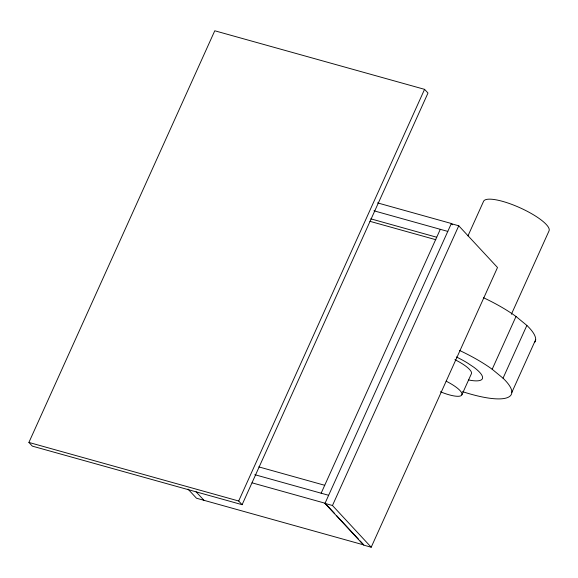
<?xml version="1.0" encoding="UTF-8"?>
<svg xmlns="http://www.w3.org/2000/svg" width="578" height="578" viewBox="0 0 578 578"><rect width="100%" height="100%" fill="white"/><g stroke="black" fill="none" stroke-linecap="round" stroke-linejoin="round"><path stroke-width="0.87" d="M28.9 442.437L214.77 30.779L424.563 89.344L427.987 93.029L242.11 504.688L32.325 446.129L28.9 442.437L238.685 501.003L242.11 504.688M238.685 501.003L424.563 89.344M321.144 493.207L440.291 229.321M451.266 223.693L458.759 225.788L497.506 267.506L371.206 547.221L363.714 545.126L324.973 503.416L451.36 223.498L377.521 202.885M371.206 547.221L332.466 505.504L458.759 225.788M467.963 235.889L483.49 201.491A35.923 9.118 24.3 0 1 519.42 207.524A35.923 9.118 24.3 0 1 549.1 230.73L511.385 314.266M461.909 394.745L471.446 373.634A23.944 6.076 24.3 0 0 454.893 359.675M516.01 316.484L526.869 325.421L503.041 378.2L492.181 369.263L516.01 316.484A64.534 16.372 24.3 0 0 483.403 297.684M511.833 392.426L535.662 339.654M373.944 210.797L447.784 231.41M370.794 218.838L436.715 237.24M369.884 221.309L435.805 239.711M258.8 466.887L324.72 485.289M254.797 474.683L328.636 495.295M252.095 482.847L325.06 503.214L334.749 513.64M324.973 503.416L332.466 505.504M451.36 223.498L452.567 224.799M336.562 515.598L358.36 539.064M360.173 541.015L363.808 544.931L196.477 498.222L188.002 489.096M196.094 491.835L203.969 500.31M503.041 378.2A76.065 19.305 24.3 0 1 462.552 391.66M459.575 350.463A64.534 16.372 24.3 0 1 492.181 369.263M526.869 325.421A76.065 19.305 24.3 0 1 534.925 342.089M468.65 379.97A36.009 9.14 24.3 0 0 473.823 367.232L467.19 362.803A36.009 9.14 24.3 0 0 456.324 356.951M446.158 381.184A23.944 6.076 24.3 0 1 461.815 394.955A23.944 6.076 24.3 0 1 440.422 391.776"/></g></svg>
